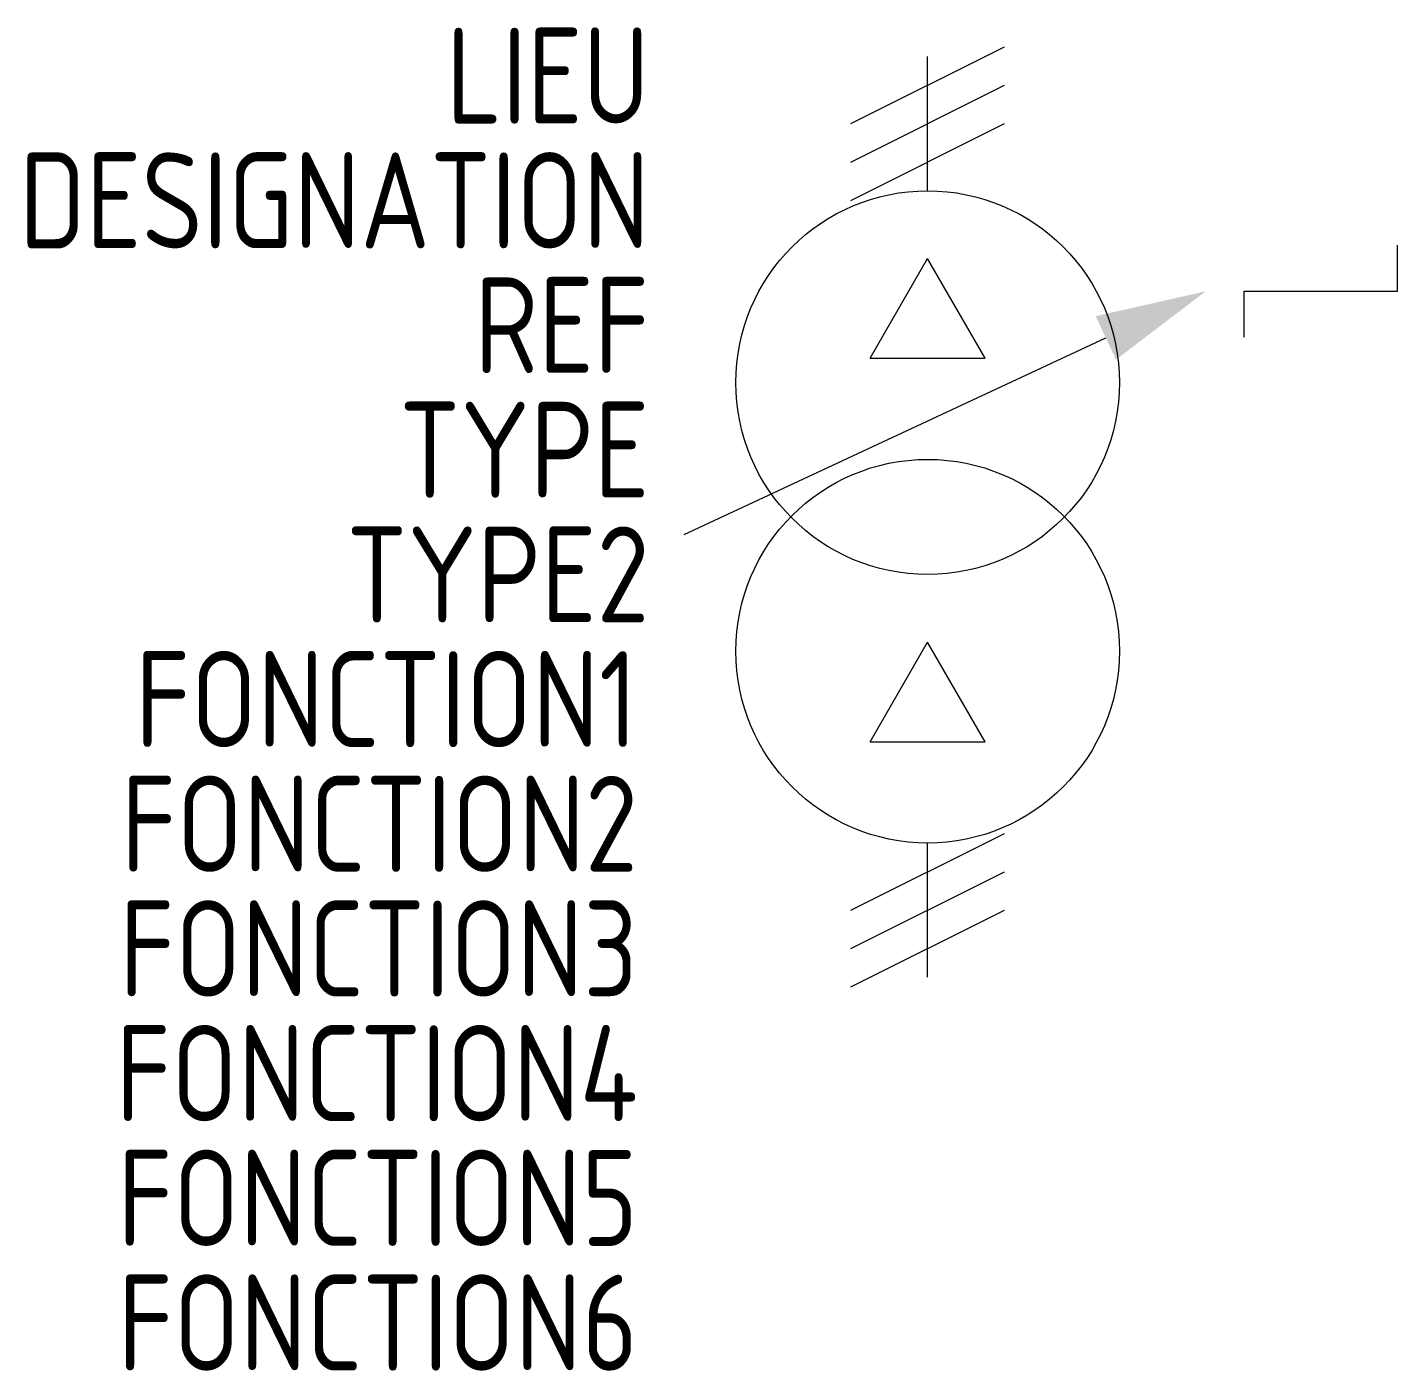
# Model space of a CAD drawing. Header units: millimetres. Extents: x -23.5 to 12.3, y -34.2 to 0.8.
import ezdxf
from ezdxf.enums import TextEntityAlignment as Align

# ---------------------------------------------------------------- set-up
doc = ezdxf.new("R2010")
doc.units = ezdxf.units.MM
for name, color, linetype in [('SYMB_FIL', 3, 'Continuous'), ('SYMB_FIL_FIN', 1, 'Continuous'), ('SYMB_TXT_NOM', 3, 'Continuous'), ('SYMBOLE', 3, 'Continuous')]:
    doc.layers.add(name, color=color, linetype=linetype)
doc.styles.add('NET2_5', font='isocp.shx', dxfattribs={"width": 0.9, "height": 2.5})

msp = doc.modelspace()

# ---------------------------------------------------------------- linework, layer by layer
at = {"layer": 'SYMB_FIL'}
for p, q in [((12.25, -6.119), (12.25, -4.919)), ((8.25, -7.319), (8.25, -6.119)), ((8.25, -6.119), (12.25, -6.119)), ((-6.344, -12.458), (4.645, -7.334))]:
    msp.add_line(p, q, dxfattribs=at)
msp.add_solid([(4.909, -7.901), (4.381, -6.768), (7.25, -6.119)], dxfattribs=at)
at = {"layer": 'SYMB_FIL_FIN'}
for p, q in [((-2, -1.75), (2, 0.25)), ((-2, -2.75), (2, -0.75)), ((-2, -3.75), (2, -1.75)), ((-1.5, -7.866), (0, -5.268)), ((1.5, -7.866), (0, -5.268)), ((-1.5, -7.866), (1.5, -7.866)), ((-1.5, -17.866), (0, -15.268)), ((1.5, -17.866), (0, -15.268)), ((-1.5, -17.866), (1.5, -17.866)), ((-2, -22.25), (2, -20.25)), ((-2, -23.25), (2, -21.25)), ((-2, -24.25), (2, -22.25))]:
    msp.add_line(p, q, dxfattribs=at)
at = {"layer": 'SYMBOLE'}
for p, q in [((0, -3.5), (0, 0)), ((0, -24), (0, -20.5))]:
    msp.add_line(p, q, dxfattribs=at)
for centre in [(0, -8.5), (0, -15.5)]:
    msp.add_circle(centre, 5, dxfattribs=at)

# ---------------------------------------------------------------- texts
at = {"layer": 'SYMB_TXT_NOM', "style": 'NET2_5', "width": 0.9, "flags": 8}
for tag, text, p in [('LIEU', '', (-7.25, -0.5)), ('DESIGNATION', 'T?', (-7.25, -3.75)), ('REF', '', (-7.25, -7)), ('TYPE', '', (-7.25, -10.25)), ('TYPE2', '', (-7.25, -13.5)), ('FONCTION1', '', (-7.553, -16.75)), ('FONCTION2', '', (-7.553, -20)), ('FONCTION3', '', (-7.553, -23.25)), ('FONCTION4', '', (-7.553, -26.5)), ('FONCTION5', '', (-7.553, -29.75)), ('FONCTION6', '', (-7.553, -33))]:
    msp.add_attdef(tag, text=text, height=2.5, dxfattribs=at).set_placement(p, align=Align.MIDDLE_RIGHT)

doc.saveas('drawing.dxf')
